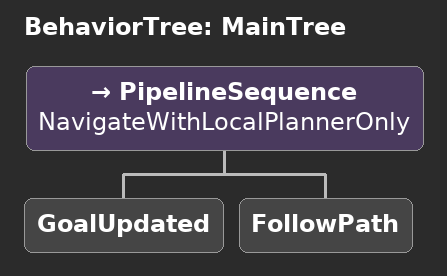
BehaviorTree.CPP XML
<root BTCPP_format="4" main_tree_to_execute="MainTree">
  <BehaviorTree ID="MainTree">
    <PipelineSequence name="NavigateWithLocalPlannerOnly">
      <GoalUpdated/>
      <FollowPath/>
    </PipelineSequence>
  </BehaviorTree>
</root>
